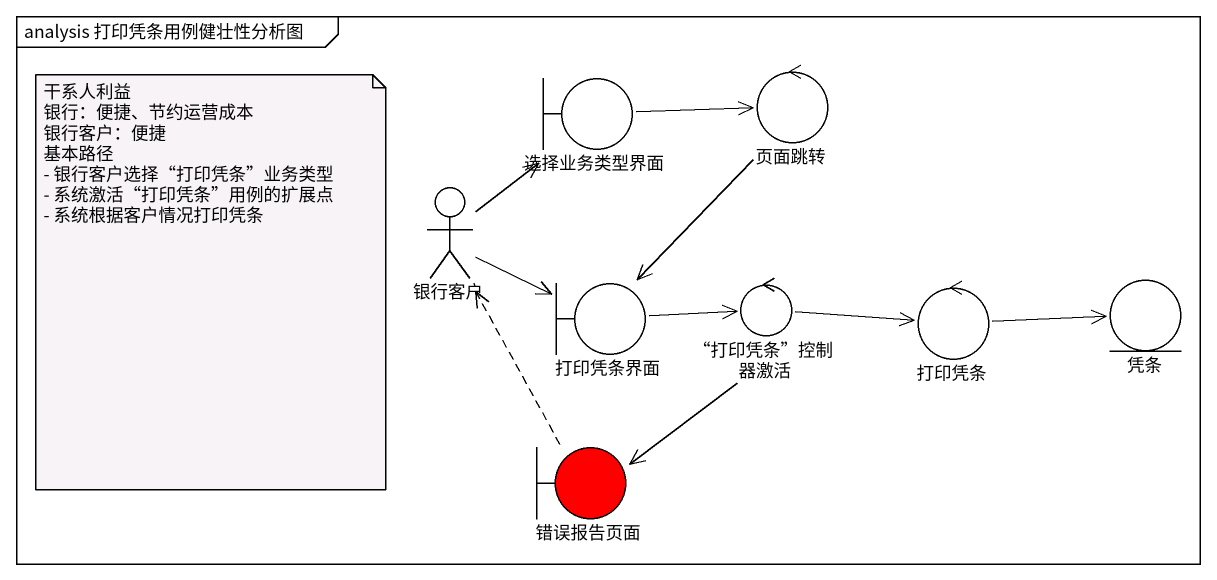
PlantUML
@startuml
mainframe analysis 打印凭条用例健壮性分析图
boundary 选择业务类型界面
control 页面跳转
actor 银行客户
boundary 打印凭条界面
control "“打印凭条”控制器激活" as 打印凭条_控制器激活
control 打印凭条
entity 凭条
boundary 错误报告页面 #FF0000
选择业务类型界面 -right-> 页面跳转
页面跳转 --> 打印凭条界面
银行客户 -up-> 选择业务类型界面
银行客户 --> 打印凭条界面
打印凭条界面 -right-> 打印凭条_控制器激活
打印凭条_控制器激活 -right-> 打印凭条
打印凭条_控制器激活 --> 错误报告页面
打印凭条 -right-> 凭条
错误报告页面 .up.> 银行客户
note as N1
  干系人利益
  银行：便捷、节约运营成本
  银行客户：便捷
  基本路径
  - 银行客户选择“打印凭条”业务类型
  - 系统激活“打印凭条”用例的扩展点
  - 系统根据客户情况打印凭条
end note
@enduml
